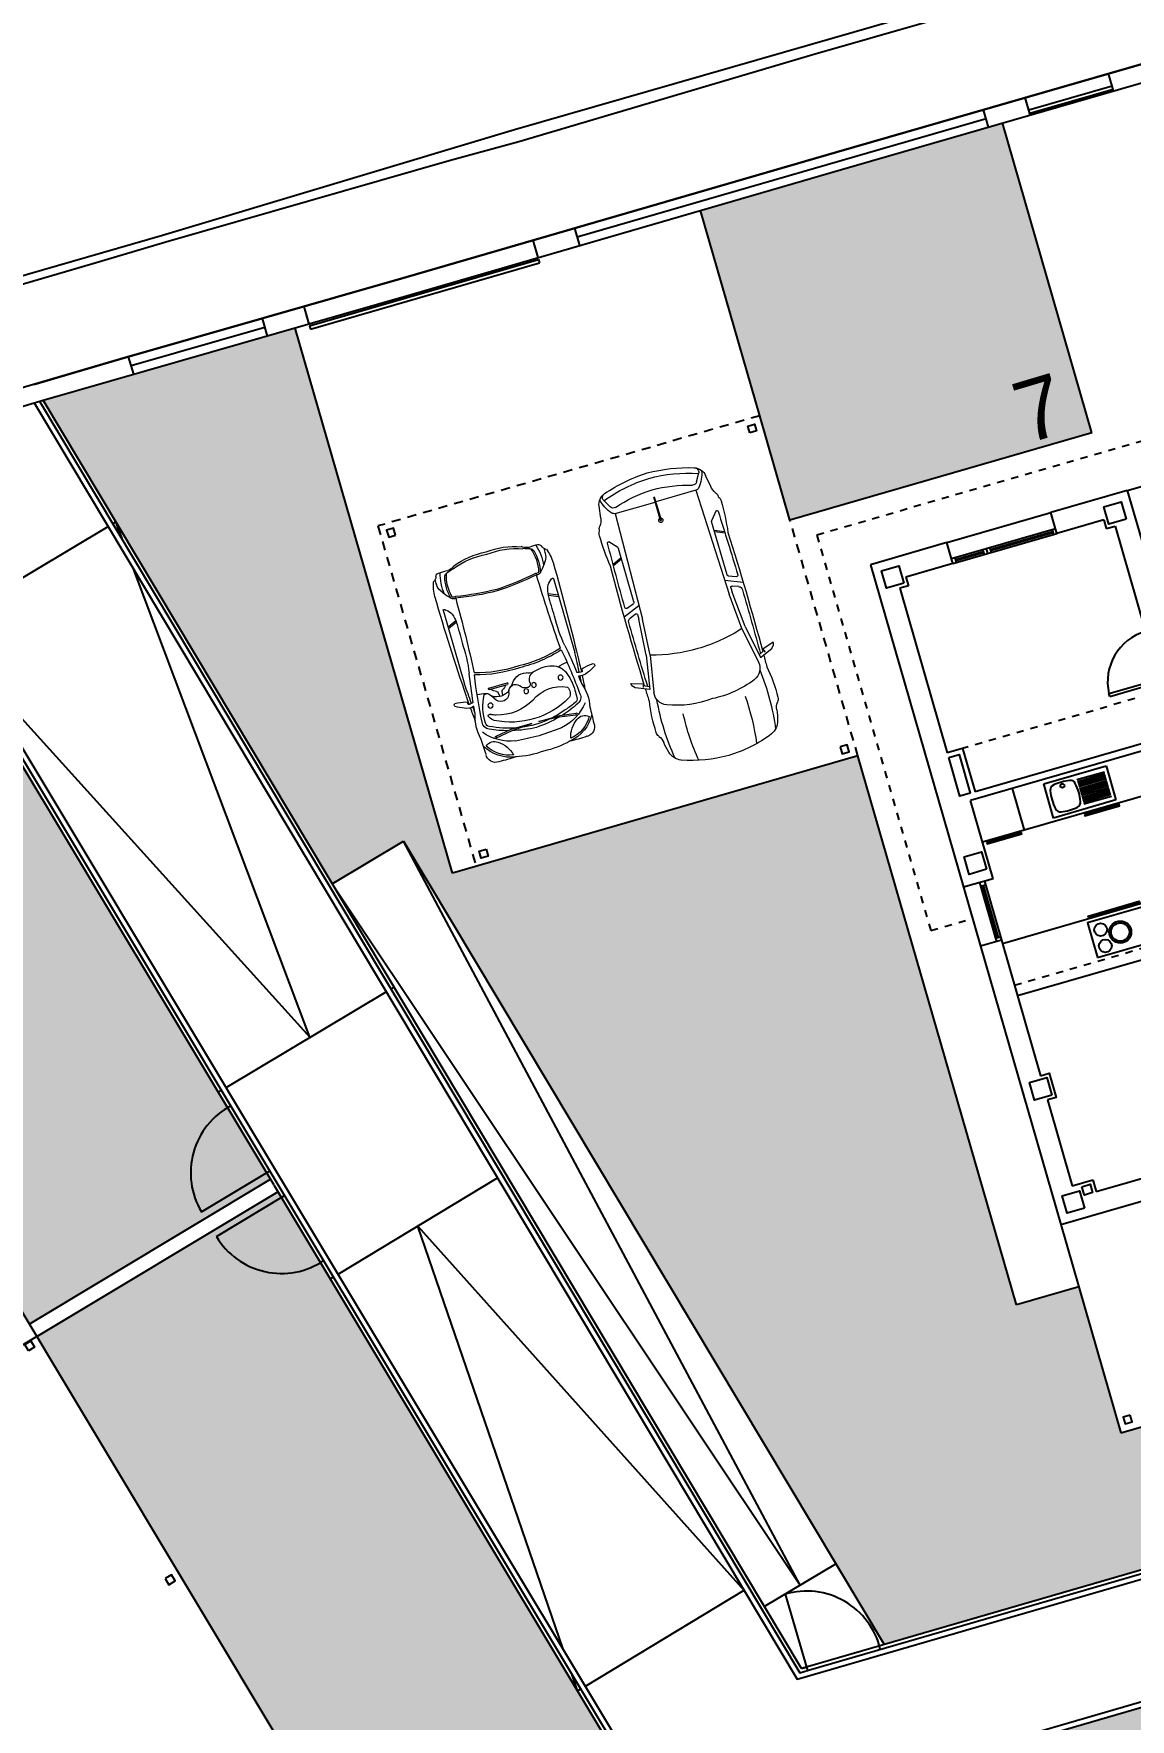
# Model space of a CAD drawing. Header units: millimetres. Extents: x 441061 to 442903, y 4515148 to 4515613.
# Drawn here: x 441611.42 to 441626.6, y 4515569.88 to 4515593.2 of the extents above; entities that cross this region are included whole.
import ezdxf
from ezdxf.enums import TextEntityAlignment as Align

# ---------------------------------------------------------------- set-up
doc = ezdxf.new("R2010")
doc.units = ezdxf.units.MM
doc.linetypes.add('RAYITAS', pattern=[0.375, 0.25, -0.125])
doc.layers.add('01_cesped', color=7, linetype='Continuous', true_color=0x659a66)
for name, color, linetype in [('01_mono BAJA', 2, 'Continuous'), ('01_piscinas', 254, 'Continuous'), ('01_proyección', 4, 'RAYITAS')]:
    doc.layers.add(name, color=color, linetype=linetype)
doc.layers.add('01_muebles_B', color=254, linetype='Continuous', lineweight=5)
doc.styles.add('Estilo1', font='swissel.ttf')

# ---------------------------------------------------------------- blocks, each defined once
blk = doc.blocks.new('A$C6A825EFA')
at = {"layer": '01_mono BAJA', "color": 254}
for p, q in [((1.1, 12.5, 0), (0, 12.5, 0)), ((0, 12.5, 0), (0, 7.855, 0)), ((1.1, 12.2, 0), (1.1, 12.5, 0)), ((1.1, 12.5, 0), (2.6, 12.5, 0)), ((3.7, 12.5, 0), (2.6, 12.5, 0)), ((2.6, 12.2, 0), (2.6, 12.5, 0)), ((3.7, 12.5, 0), (3.7, 11.4, 0)), ((3.7, 12.5, 0), (5.2, 12.5, 0)), ((1.1, 12.2, 0), (0.425, 12.2, 0)), ((0.425, 12.2), (0.425, 12.075)), ((1.1, 12.27, 0), (2.6, 12.27, 0)), ((1.1, 12.2, 0), (2.6, 12.2, 0)), ((1.15, 12.27, 0), (1.15, 12.2, 0)), ((1.15, 12.242, 0), (1.55, 12.242, 0)), ((1.15, 12.228, 0), (1.55, 12.228, 0)), ((1.55, 12.27, 0), (1.55, 12.2, 0)), ((1.6, 12.27, 0), (1.6, 12.2, 0)), ((1.65, 12.27, 0), (1.65, 12.2, 0)), ((1.65, 12.242, 0), (2.55, 12.242, 0)), ((1.65, 12.228, 0), (2.55, 12.228, 0)), ((2.55, 12.27, 0), (2.55, 12.2, 0)), ((3.275, 12.2, 0), (2.6, 12.2, 0)), ((3.275, 12.2), (3.275, 12.075)), ((0.3, 12.075, 0), (0.3, 9.705, 0)), ((0.425, 12.075), (0.3, 12.075)), ((3.275, 12.075), (3.4, 12.075)), ((3.4, 12.075, 0), (3.4, 10.606, 0)), ((2.676, 9.831, 0), (2.676, 9.872, 0)), ((2.676, 9.872, 0), (3.4, 9.872, 0)), ((2.676, 9.831, 0), (3.5, 9.831, 0)), ((0.52, 9.705, 0), (0.3, 9.705, 0)), ((0.52, 9.705, 0), (0.52, 9.08, 0)), ((3.4, 8.98, 0), (0.425, 8.98, 0)), ((0.425, 7.855, 0), (0.425, 8.98, 0)), ((3.4, 9.08, 0), (0.52, 9.08, 0)), ((1.025, 8.98, 0), (1.025, 8.38, 0)), ((1.462, 8.43, 0), (1.462, 8.92, 0)), ((1.462, 8.92, 0), (2.362, 8.92, 0)), ((2.362, 8.92, 0), (2.362, 8.43, 0)), ((1.921, 8.85, 0), (2.317, 8.85, 0)), ((1.921, 8.825, 0), (2.317, 8.825, 0)), ((1.921, 8.8, 0), (2.317, 8.8, 0)), ((1.921, 8.775, 0), (2.317, 8.775, 0)), ((1.921, 8.75, 0), (2.317, 8.75, 0)), ((1.921, 8.725, 0), (2.317, 8.725, 0)), ((1.921, 8.7, 0), (2.317, 8.7, 0)), ((1.921, 8.675, 0), (2.317, 8.675, 0)), ((1.921, 8.65, 0), (2.317, 8.65, 0)), ((2.362, 8.43, 0), (1.462, 8.43, 0)), ((1.921, 8.625, 0), (2.317, 8.625, 0)), ((1.921, 8.6, 0), (2.317, 8.6, 0)), ((1.921, 8.575, 0), (2.317, 8.575, 0)), ((1.921, 8.55, 0), (2.317, 8.55, 0)), ((1.921, 8.525, 0), (2.317, 8.525, 0)), ((1.921, 8.5, 0), (2.317, 8.5, 0)), ((3.4, 8.38, 0), (0.425, 8.38, 0)), ((0.425, 7.855, 0), (0, 7.855, 0)), ((0, 7.855, 0), (0, 7.005, 0)), ((0.23, 7.855, 0), (0.23, 7.005, 0)), ((0.23, 7.805, 0), (0.3, 7.805, 0)), ((0.258, 7.055, 0), (0.258, 7.805, 0)), ((0.272, 7.055, 0), (0.272, 7.805, 0)), ((0.3, 7.855, 0), (0.3, 7.005, 0)), ((0.3, 7.005, 0), (0, 7.005, 0)), ((0, 7.005, 0), (0, 3, 0)), ((0.23, 7.055, 0), (0.3, 7.055, 0)), ((0.3, 7.005, 0), (0.3, 5.055, 0)), ((3.4, 6.955, 0), (0.3, 6.955, 0)), ((3.4, 6.205, 0), (0.3, 6.205, 0)), ((0.3, 4.705, 0), (0.3, 3.47, 0)), ((0.3, 3.47, 0), (0.595, 3.47, 0)), ((0.595, 3.47, 0), (0.595, 3.3, 0)), ((0.595, 3.3, 0), (1.6, 3.3, 0)), ((0, 3, 0), (1.6, 3, 0)), ((0, 3), (0, 0, 0)), ((7.75, 0, 0), (7.75, 3, 0)), ((0, 0, 0), (15.7, 0, 0))]:
    blk.add_line(p, q, dxfattribs=at)
for points in [[(0.375, 12.125), (0.125, 12.125), (0.125, 12.375), (0.375, 12.375), (0.375, 12.125)], [(3.575, 12.125), (3.325, 12.125), (3.325, 12.375), (3.575, 12.375), (3.575, 12.125)], [(0.375, 8.005), (0.125, 8.005), (0.125, 8.255), (0.375, 8.255), (0.375, 8.005)], [(0.375, 4.755), (0.125, 4.755), (0.125, 5.005), (0.375, 5.005), (0.375, 4.755)], [(0.375, 3.125), (0.125, 3.125), (0.125, 3.375), (0.375, 3.375), (0.375, 3.125)], [(3.965, 0.2), (3.865, 0.2), (3.865, 0.1), (3.965, 0.1)]]:
    blk.add_lwpolyline(points, close=True, dxfattribs=at)
at = {"layer": '01_mono BAJA', "color": 254, "elevation": 0}
for points in [[(0.3, 9.635), (0.45, 9.635), (0.45, 9.08), (0.3, 9.08)], [(0.478, 8.36), (0.478, 8.34), (0.978, 8.34), (0.978, 8.36)], [(1.887, 8.36), (1.887, 8.34), (2.387, 8.34), (2.387, 8.36)], [(1.513, 6.408), (2.313, 6.408), (2.312, 6.908), (1.512, 6.908)], [(2.28, 6.975), (1.545, 6.975), (1.545, 6.995), (2.28, 6.995)], [(0.425, 3.42), (0.545, 3.42), (0.545, 3.3), (0.425, 3.3)], [(0.19, 0.2), (0.09, 0.2), (0.09, 0.1), (0.19, 0.1)], [(7.64, 0.2), (7.74, 0.2), (7.74, 0.1), (7.64, 0.1)]]:
    blk.add_lwpolyline(points, close=True, dxfattribs=at)
blk.add_lwpolyline([(0.3, 5.055), (0.425, 5.055), (0.425, 4.705), (0.3, 4.705)], dxfattribs=at)
at = {"layer": '01_mono BAJA', "color": 254}
for centre, radius in [((1.704, 8.825, 0), 0.0275), ((1.66, 6.765, 0), 0.089), ((1.912, 6.658, 0), 0.152), ((1.912, 6.658, 0), 0.127), ((1.66, 6.531, 0), 0.089)]:
    blk.add_circle(centre, radius, dxfattribs=at)
for centre, radius, start, end in [((3.4, 9.831, 0), 0.725, 90, 176.7242), ((1.598, 8.794, 0), 0.075, 99.0787, 169.8852), ((1.704, 8.127, 0), 0.75, 80.9213, 99.0787), ((1.811, 8.794, 0), 0.075, 10.1148, 80.9213), ((2.262, 8.675, 0), 0.75, 169.8852, 190.1148), ((1.146, 8.675, 0), 0.75, 349.8852, 10.1148), ((1.598, 8.557, 0), 0.075, 190.1148, 260.9213), ((1.704, 9.223, 0), 0.75, 260.9213, 279.0787), ((1.811, 8.557, 0), 0.075, 279.0787, 349.8852)]:
    blk.add_arc(centre, radius, start, end, dxfattribs=at)
at = {"layer": '01_proyección', "color": 120, "ltscale": 0.25}
for p, q in [((3.4, 9.705, 0), (0.52, 9.705, 0)), ((3.4, 6.355, 0), (0.3, 6.355, 0))]:
    blk.add_line(p, q, dxfattribs=at)
at = {"layer": '01_proyección', "color": 120, "ltscale": 0.25, "elevation": 0}
blk.add_lwpolyline([(15.7, 7.405), (16.3, 7.405), (16.3, 13.1), (-0.6, 13.1), (-0.6, 7.405), (0, 7.405)], dxfattribs=at)
blk = doc.blocks.new('A$C0D711DC8')
at = {"layer": '01_muebles_B', "color": 254}
for p, q in [((10.733, 9.894), (9.764, 9.894)), ((10.493, 9.894), (10.545, 9.776)), ((10.515, 9.894), (10.567, 9.778)), ((9.004, 9.693), (9.038, 9.48)), ((9.056, 9.495), (9.026, 9.699)), ((9.038, 9.48), (9.054, 9.218)), ((9.056, 9.218), (9.056, 9.495)), ((9.038, 8.865), (9.054, 9.127)), ((9.054, 9.218), (9.056, 9.218)), ((9.054, 9.127), (9.056, 9.127)), ((9.056, 9.127), (9.056, 8.851)), ((9.614, 8.734), (9.614, 8.97)), ((9.634, 8.734), (9.634, 8.97)), ((9.004, 8.652), (9.038, 8.865)), ((9.056, 8.851), (9.026, 8.647)), ((9.546, 8.827), (9.494, 8.834)), ((9.546, 8.878), (9.495, 8.871)), ((10.493, 8.452), (10.545, 8.569)), ((10.515, 8.452), (10.567, 8.567)), ((10.733, 8.452), (9.764, 8.452))]:
    blk.add_line(p, q, dxfattribs=at)
for centre, radius in [((9.014, 9.701), 0.0121), ((9.51, 9.635), 0.0319), ((9.466, 9.173), 0.0297), ((9.514, 9.288), 0.0297), ((9.417, 8.691), 0.0319), ((9.014, 8.645), 0.0121)]:
    blk.add_circle(centre, radius, dxfattribs=at)
for centre, radius, start, end in [((9.619, 9.904), 0.16, 152.3452, 197.1649), ((10.167, 9.714), 0.738, 149.7434, 158.9846), ((9.544, 10.069), 0.023, 23.336, 131.4157), ((8.51, 10.147), 1.058, 348.7131, 356.2571), ((8.829, 9.758), 0.121, 83.4929, 184.381), ((9.185, 9.462), 0.48, 118.4979, 171.6974), ((9.142, 9.497), 0.403, 119.7279, 173.0139), ((9.122, 5.315), 4.571, 90.9016, 93.5003), ((9.503, 9.367), 0.611, 128.6532, 169.9617), ((8.847, 9.764), 0.126, 322.6544, 41.1658), ((9.178, 9.352), 0.549, 69.8978, 103.4423), ((10.509, 9.106), 1.518, 154.798, 163.8884), ((9.226, 9.718), 0.0964, 77.7254, 158.9302), ((9.211, 9.707), 0.057, 88.7397, 167.4182), ((9.265, 9.038), 0.727, 86.5634, 94.2004), ((8.819, 3.701), 6.126, 80.3818, 85.9978), ((9.94, 2.874), 7.047, 93.9115, 95.3212), ((9.306, 9.064), 0.701, 67.8757, 89.7559), ((8.751, 3.271), 6.625, 83.7996, 84.6711), ((10.975, -10.424), 20.353, 94.2603, 94.5093), ((9.518, 9.909), 0.0131, 69.95, 178.3297), ((9.777, 9.927), 0.273, 183.7214, 196.1025), ((9.94, 2.874), 7.047, 92.7044, 93.5361), ((10.975, -10.424), 20.353, 93.4112, 94.1277), ((8.751, 3.271), 6.625, 80.1778, 83.3742), ((9.525, 9.945), 0.0232, 265.4824, 347.7447), ((10.995, -17.873), 27.82, 90.1403, 92.8584), ((9.165, 9.803), 0.511, 341.8582, 355.871), ((10.175, 11.66), 1.884, 261.0449, 273.0528), ((10.459, 15.409), 5.634, 268.1287, 270.8789), ((10.529, 10.11), 0.334, 272.7892, 291.8342), ((10.573, 9.974), 0.192, 294.6989, 323.0283), ((10.691, 9.894), 0.0501, 315.174, 347.3096), ((10.732, 9.885), 0.00831, 343.0311, 79.2932), ((11.29, 9.332), 0.611, 121.0895, 136.7388), ((10.991, 9.25), 0.526, 73.7001, 105.481), ((10.991, 9.25), 0.505, 69.1925, 104.8598), ((11.01, 9.2), 0.627, 72.4585, 97.9913), ((10.906, 9.364), 0.584, 69.532, 87.9675), ((11.059, 9.742), 0.141, 86.8457, 126.696), ((11.101, 8.862), 1.022, 88.2888, 91.9327), ((11.185, 9.948), 0.0842, 206.7402, 257.6517), ((11.113, 9.698), 0.062, 14.8998, 65.8723), ((11.135, 9.81), 0.0644, 351.2386, 60.1485), ((10.241, 9.772), 0.959, 355.5054, 1.6982), ((10.942, 9.629), 2.236, 176.9311, 182.7066), ((8.653, 9.896), 0.361, 284.3027, 324.7225), ((10.25, 9.166), 1.218, 160.2257, 168.6391), ((9.975, 9.34), 0.903, 155.1761, 164.735), ((10.144, 9.165), 1.038, 151.121, 207.6483), ((9.314, 9.595), 0.107, 57.3841, 137.6524), ((8.958, 9.487), 0.459, 324.9496, 25.463), ((9.473, 9.516), 0.219, 7.735, 63.719), ((9.185, 9.47), 0.511, 343.3936, 8.525), ((11.471, 9.253), 1.7, 163.325, 182.6992), ((11.496, 9.248), 1.7, 163.325, 182.5468), ((12.246, 53.159), 43.488, 266.8642, 267.4858), ((12.021, 70.959), 61.269, 268.42618, 268.89057), ((14.417, 9.048), 3.64, 169.6671, 178.0415), ((14.417, 9.048), 3.62, 169.6671, 178.0415), ((10.894, 9.715), 0.0607, 143.7564, 193.2967), ((10.903, 9.711), 0.0495, 146.1855, 196.1005), ((11.473, 9.762), 0.303, 189.085, 205.7225), ((11.352, 9.713), 0.156, 186.0058, 219.1392), ((10.256, 9.278), 1.007, 354.015, 20.5105), ((10.287, 9.262), 1.007, 354.9224, 20.5105), ((9.808, 9.261), 1.13, 166.1566, 184.4621), ((17.649, 8.764), 8.777, 175.3636, 177.3327), ((10.509, 9.106), 1.518, 165.717, 177.48), ((10.25, 9.166), 1.218, 171.2453, 188.5682), ((9.808, 9.085), 1.13, 175.5379, 193.8434), ((17.649, 9.581), 8.777, 182.6673, 184.6364), ((10.509, 9.239), 1.518, 182.52, 194.283), ((9.904, 8.914), 0.65, 151.4841, 196.6746), ((9.552, 9.202), 0.047, 86.7847, 183.1724), ((9.6, 9.197), 0.0954, 178.5946, 241.3055), ((9.566, 9.362), 0.114, 263.9035, 340.5155), ((9.771, 9.295), 0.101, 164.9008, 216.3288), ((9.538, 9.188), 0.158, 330.3363, 17.3801), ((11.471, 9.093), 1.7, 177.3008, 196.675), ((11.496, 9.097), 1.7, 177.4532, 196.675), ((14.417, 9.297), 3.64, 181.9585, 190.3329), ((14.417, 9.297), 3.62, 181.9585, 190.3329), ((10.256, 9.068), 1.007, 339.4895, 5.985), ((10.287, 9.084), 1.007, 339.4895, 5.0776), ((10.25, 9.166), 1.218, 191.3609, 207.4845), ((9.528, 8.859), 0.101, 101.4545, 181.9236), ((9.686, 8.849), 0.193, 142.3155, 213.2169), ((9.492, 9.055), 0.098, 279.5997, 343.5492), ((9.498, 9.044), 0.0889, 349.0142, 50.9794), ((9.665, 8.855), 0.106, 119.0162, 160.5033), ((9.424, 9.265), 0.296, 301.9645, 328.2937), ((9.624, 8.97), 0.0104, 0, 180), ((10.942, 8.716), 2.236, 177.2934, 183.0689), ((9.185, 8.884), 0.48, 188.3026, 241.5021), ((9.142, 8.849), 0.403, 186.9861, 240.2721), ((8.653, 8.449), 0.361, 35.2775, 75.6973), ((9.503, 8.978), 0.611, 190.0383, 231.3468), ((10.509, 9.239), 1.518, 196.1116, 205.202), ((9.507, 8.785), 0.232, 194.2372, 212.2618), ((9.525, 8.854), 0.0985, 178.6673, 249.1293), ((9.426, 8.595), 0.178, 39.093, 68.893), ((9.543, 8.902), 0.0241, 275.7304, 333.0283), ((9.543, 8.803), 0.0241, 26.9717, 84.2696), ((9.665, 8.849), 0.106, 199.4967, 240.9838), ((9.532, 8.677), 0.0451, 325.113, 43.0643), ((9.624, 8.734), 0.0104, 180, 0), ((11.473, 8.583), 0.303, 154.2775, 170.915), ((11.352, 8.632), 0.156, 140.8608, 173.9942), ((8.829, 8.587), 0.121, 175.619, 276.5071), ((8.847, 8.581), 0.126, 318.8342, 37.3456), ((9.226, 8.628), 0.0964, 201.0698, 282.2746), ((9.215, 8.619), 0.0486, 198.7488, 279.3616), ((9.25, 9.243), 0.672, 267.6901, 298.2478), ((9.346, 8.77), 0.149, 215.4424, 244.8998), ((8.819, 14.644), 6.126, 274.0022, 279.6182), ((9.299, 8.649), 0.0212, 220.8304, 310.3789), ((9.285, 8.645), 0.0299, 337.3586, 32.1758), ((8.751, 15.074), 6.625, 275.3289, 276.2004), ((9.619, 8.441), 0.16, 162.8351, 207.6548), ((9.777, 8.418), 0.273, 163.8975, 176.2786), ((8.751, 15.074), 6.625, 276.6258, 279.8222), ((9.161, 8.546), 0.436, 2.9924, 17.9381), ((12.246, -34.814), 43.488, 92.5142, 93.1358), ((10.175, 6.685), 1.884, 86.9472, 98.9551), ((10.459, 2.936), 5.634, 89.1211, 91.8713), ((12.021, -52.613), 61.269, 91.10943, 91.57382), ((10.529, 8.236), 0.334, 68.1658, 87.2108), ((10.573, 8.372), 0.192, 36.9717, 65.3011), ((10.691, 8.451), 0.0501, 12.6904, 44.826), ((10.894, 8.63), 0.0607, 166.7033, 216.2436), ((11.29, 9.013), 0.611, 223.2612, 238.9105), ((10.991, 9.095), 0.526, 254.519, 286.2999), ((10.903, 8.634), 0.0495, 163.8995, 213.8145), ((10.991, 9.095), 0.505, 255.1402, 290.8075), ((11.01, 9.145), 0.627, 262.0087, 287.5415), ((11.059, 8.603), 0.141, 233.304, 273.1543), ((11.113, 8.647), 0.062, 294.1277, 345.1002), ((11.135, 8.535), 0.0644, 299.8515, 8.7614), ((10.241, 8.573), 0.959, 358.3018, 4.4946), ((9.122, 13.031), 4.571, 266.4997, 269.0984), ((9.178, 8.993), 0.549, 256.5577, 290.1022), ((9.94, 15.472), 7.047, 264.6788, 266.0885), ((10.975, 28.769), 20.353, 265.4907, 265.7397), ((10.167, 8.631), 0.738, 201.0154, 210.2566), ((9.518, 8.436), 0.0131, 181.6703, 290.05), ((9.94, 15.472), 7.047, 266.4639, 267.2956), ((10.975, 28.769), 20.353, 265.8723, 266.5888), ((9.525, 8.401), 0.0232, 12.2553, 94.5176), ((8.51, 8.199), 1.058, 3.7429, 11.2869), ((10.995, 36.219), 27.82, 267.1416, 269.8597), ((10.732, 8.46), 0.00831, 280.7068, 16.9689), ((10.906, 8.982), 0.584, 272.0325, 290.468), ((11.101, 9.484), 1.022, 268.0673, 271.7112), ((11.185, 8.397), 0.0842, 102.3483, 153.2598), ((9.544, 8.277), 0.023, 228.5843, 336.664)]:
    blk.add_arc(centre, radius, start, end, dxfattribs=at)
blk = doc.blocks.new('A$C392252A0')
at = {"layer": '01_muebles_B', "color": 254}
for p, q in [((10.715, 8.129), (10.705, 8.127)), ((10.705, 8.127), (10.752, 7.979)), ((10.738, 8.124), (10.715, 8.129)), ((10.775, 8.091), (10.738, 8.124)), ((10.846, 7.92), (10.775, 8.091)), ((8.605, 7.917), (8.455, 7.893)), ((9.019, 7.811), (8.92, 7.9)), ((9.201, 7.926), (9.149, 7.807)), ((9.219, 7.928), (9.166, 7.807)), ((9.784, 7.911), (9.748, 7.818)), ((9.876, 7.976), (9.791, 7.758)), ((9.913, 7.908), (9.882, 7.828)), ((10.418, 7.844), (10.846, 7.92)), ((10.43, 7.798), (10.894, 7.881)), ((10.752, 7.979), (10.798, 7.995)), ((10.773, 7.987), (10.809, 7.914)), ((8.499, 7.763), (8.397, 7.82)), ((8.599, 7.726), (9.971, 7.763)), ((8.599, 7.725), (8.599, 7.201)), ((9.731, 7.807), (9.031, 7.807)), ((9.898, 7.807), (9.958, 7.808)), ((10.418, 7.844), (9.958, 7.808)), ((10.43, 7.798), (9.971, 7.763)), ((8.839, 7.203), (8.537, 7.2)), ((8.537, 7.2), (8.537, 7.193)), ((8.839, 7.19), (8.537, 7.193)), ((8.599, 6.669), (8.599, 7.193)), ((8.499, 6.631), (8.397, 6.573)), ((8.599, 6.668), (9.971, 6.631)), ((9.019, 6.582), (8.92, 6.494)), ((9.731, 6.587), (9.031, 6.587)), ((9.201, 6.468), (9.149, 6.587)), ((9.219, 6.466), (9.166, 6.587)), ((9.784, 6.482), (9.748, 6.576)), ((9.876, 6.418), (9.791, 6.636)), ((9.898, 6.587), (9.958, 6.585)), ((10.418, 6.55), (9.958, 6.585)), ((10.43, 6.596), (9.971, 6.631)), ((10.43, 6.596), (10.894, 6.512)), ((8.605, 6.476), (8.455, 6.5)), ((9.913, 6.486), (9.882, 6.565)), ((10.418, 6.55), (10.846, 6.473)), ((10.705, 6.267), (10.752, 6.414)), ((10.752, 6.414), (10.798, 6.398)), ((10.773, 6.407), (10.809, 6.48)), ((10.846, 6.473), (10.775, 6.303)), ((10.715, 6.265), (10.705, 6.267)), ((10.738, 6.27), (10.715, 6.265)), ((10.775, 6.303), (10.738, 6.27))]:
    blk.add_line(p, q, dxfattribs=at)
for centre, radius, start, end in [((8.474, 7.733), 0.162, 96.7804, 161.7197), ((8.295, 7.436), 0.435, 49.0196, 78.8841), ((8.586, 8.093), 0.177, 275.9895, 308.6871), ((8.751, 7.888), 0.086, 87.4739, 128.6871), ((8.808, 7.907), 0.086, 87.4739, 128.6871), ((8.809, 4.809), 3.183, 82.5975, 89.9397), ((8.929, 7.908), 0.0124, 91.7937, 220.4777), ((10.022, -29.576), 37.513, 90.3882, 91.6701), ((10.099, -28.508), 36.485, 88.9288, 91.3819), ((9.768, 7.918), 0.0177, 338.7209, 90.3882), ((9.963, 7.889), 0.0531, 90.2143, 158.7209), ((10.099, -28.508), 36.45, 88.8997, 90.2143), ((10.099, -28.508), 36.485, 88.6181, 88.8592), ((10.925, 7.707), 0.177, 21.0532, 100.1701), ((11.3, 6.178), 1.816, 87.2886, 100.1742), ((11.313, 4.914), 2.974, 81.2806, 96.1737), ((11.389, 7.907), 0.086, 51.3129, 92.5261), ((11.554, 8.112), 0.177, 231.3129, 264.0105), ((11.467, 7.285), 0.654, 72.0531, 84.0105), ((11.619, 7.711), 0.203, 22.7994, 75.9629), ((10.216, 7.155), 1.997, 161.6598, 178.7983), ((10.242, 7.158), 1.952, 160.298, 178.865), ((8.375, 7.769), 0.0561, 66.6468, 164.8738), ((10.276, 7.152), 1.836, 162.6109, 178.6018), ((8.473, 7.717), 0.0531, 342.7058, 60.706), ((8.545, 7.725), 0.0531, 0, 49.0196), ((9.031, 7.824), 0.0177, 228.3547, 270), ((9.731, 7.824), 0.0177, 270, 338.7209), ((9.897, 7.823), 0.0159, 158.7209, 271.5074), ((8.43, 7.197), 2.089, 0, 16.7318), ((9.874, 7.302), 1.304, 355.3559, 21.0532), ((10.262, 7.197), 1.654, 0, 21.006), ((11.437, 4.633), 2.974, 81.5863, 93.456), ((8.839, 7.197), 0.0267, 193.7603, 166.2397), ((10.216, 7.239), 1.997, 181.2017, 198.3402), ((10.242, 7.236), 1.952, 181.135, 199.702), ((10.276, 7.242), 1.836, 181.3982, 197.3891), ((8.839, 7.197), 0.00662, 270, 90), ((8.43, 7.197), 2.089, 343.2682, 0), ((9.874, 7.091), 1.304, 338.9468, 4.6441), ((10.262, 7.197), 1.654, 338.994, 0), ((11.437, 9.761), 2.974, 266.544, 278.4137), ((8.474, 6.661), 0.162, 198.2803, 263.2196), ((8.375, 6.625), 0.0561, 195.1262, 293.3532), ((8.295, 6.957), 0.435, 281.1159, 310.9804), ((8.473, 6.677), 0.0531, 299.294, 17.2942), ((8.545, 6.669), 0.0531, 310.9804, 0), ((9.031, 6.569), 0.0177, 90, 131.6453), ((9.731, 6.569), 0.0177, 21.2791, 90), ((9.897, 6.571), 0.0159, 88.4926, 201.2791), ((10.925, 6.686), 0.177, 259.8299, 338.9468), ((11.619, 6.682), 0.203, 284.0371, 337.2006), ((8.586, 6.3), 0.177, 51.3129, 84.0105), ((8.751, 6.506), 0.086, 231.3129, 272.5261), ((8.808, 6.487), 0.086, 231.3129, 272.5261), ((8.809, 9.584), 3.183, 270.0603, 277.4025), ((8.929, 6.486), 0.0124, 139.5223, 268.2063), ((10.022, 43.97), 37.513, 268.3299, 269.6118), ((10.099, 42.902), 36.485, 268.6181, 271.0712), ((9.768, 6.476), 0.0177, 269.6118, 21.2791), ((9.963, 6.505), 0.0531, 201.2791, 269.7857), ((10.099, 42.902), 36.45, 269.7857, 271.1003), ((10.099, 42.902), 36.485, 271.1408, 271.3819), ((11.3, 8.215), 1.816, 259.8258, 272.7114), ((11.313, 9.479), 2.974, 263.8263, 278.7194), ((11.389, 6.487), 0.086, 267.4739, 308.6871), ((11.554, 6.282), 0.177, 95.9895, 128.6871), ((11.467, 7.108), 0.654, 275.9895, 287.9469)]:
    blk.add_arc(centre, radius, start, end, dxfattribs=at)

msp = doc.modelspace()

# ---------------------------------------------------------------- hatches: boundary and pattern name
at = {"layer": '01_cesped', "true_color": 0xc1d7c2}
h = msp.add_hatch(color=9, dxfattribs=at)
h.dxf.hatch_style = 1
h.paths.add_polyline_path([(441620.651, 4515590.751), (441624.831, 4515591.958), (441626.068, 4515587.672), (441621.889, 4515586.465)])
h = msp.add_hatch(color=9, dxfattribs=at)
h.dxf.hatch_style = 1
h.paths.add_polyline_path([(441611.553, 4515588.126), (441615.037, 4515589.132), (441617.217, 4515581.582), (441622.83, 4515583.203), (441625.023, 4515575.608), (441625.887, 4515575.858), (441626.47, 4515573.84), (441633.892, 4515575.983), (441634.419, 4515574.158), (441632.739, 4515573.673), (441628.737, 4515572.518), (441624.519, 4515571.295), (441623.191, 4515570.909), (441616.543, 4515582.025), (441615.555, 4515581.434)])
h = msp.add_hatch(color=9, dxfattribs=at)
h.dxf.hatch_style = 1
h.paths.add_polyline_path([(441600.477, 4515584.889), (441608.729, 4515587.292), (441614.7, 4515577.346), (441611.363, 4515575.343), (441607.374, 4515581.987), (441605.573, 4515580.906), (441605.11, 4515581.678), (441603.122, 4515580.484)])
h = msp.add_hatch(color=9, dxfattribs=at)
h.dxf.hatch_style = 1
h.paths.add_polyline_path([(441611.466, 4515575.172), (441614.803, 4515577.175), (441616.479, 4515574.384), (441618.379, 4515571.219), (441619.634, 4515569.129), (441621.942, 4515565.284), (441617.904, 4515562.859), (441610.028, 4515558.131), (441607.341, 4515562.605), (441614.118, 4515566.674), (441613.655, 4515567.446), (441615.456, 4515568.527)])
h = msp.add_hatch(color=9, dxfattribs=at)
h.dxf.hatch_style = 1
h.paths.add_polyline_path([(441629.065, 4515570.712), (441623.079, 4515568.976), (441630.481, 4515556.648), (441635.355, 4515559.347)])

# ---------------------------------------------------------------- linework, layer by layer
at = {"layer": '01_piscinas'}
for p, q in [((441622.532, 4515591.558), (441628.988, 4515593.421)), ((441622.602, 4515591.317), (441628.937, 4515593.146)), ((441626.367, 4515592.404), (441626.298, 4515592.645)), ((441625.193, 4515592.144), (441626.346, 4515592.476)), ((441625.207, 4515592.096), (441626.36, 4515592.428)), ((441624.638, 4515591.905), (441624.568, 4515592.145)), ((441625.214, 4515592.072), (441625.145, 4515592.312)), ((441618.943, 4515590.386, 74.473), (441624.603, 4515592.025)), ((441626.068, 4515587.672), (441624.83, 4515591.961)), ((441616.579, 4515589.83), (441622.532, 4515591.558)), ((441616.649, 4515589.589), (441622.602, 4515591.317)), ((441621.471, 4515587.91), (441620.651, 4515590.751)), ((441618.908, 4515590.506, 148.947), (441618.978, 4515590.265)), ((441618.332, 4515590.338, 148.947), (441618.401, 4515590.098)), ((441615.239, 4515589.156, 75.689), (441618.408, 4515590.074, 74.473)), ((441615.252, 4515589.108, 75.689), (441618.422, 4515590.026, 74.473)), ((441618.408, 4515590.074, 74.473), (441618.422, 4515590.026, 74.473)), ((441612.616, 4515588.692), (441616.579, 4515589.83)), ((441611.553, 4515588.126), (441616.649, 4515589.589)), ((441615.161, 4515589.422, 151.304), (441615.232, 4515589.178)), ((441612.772, 4515588.607, -9.8), (441614.62, 4515589.134, 71.914)), ((441614.585, 4515589.257, 152.333), (441614.656, 4515589.011)), ((441617.217, 4515581.582), (441615.04, 4515589.123)), ((441615.239, 4515589.156, 75.652), (441615.252, 4515589.108, 75.652)), ((441611.424, 4515588.342), (441612.616, 4515588.692)), ((441612.807, 4515588.487), (441612.737, 4515588.727)), ((441608.729, 4515587.292), (441611.553, 4515588.126)), ((441622.048, 4515570.578), (441611.553, 4515588.126)), ((441621.889, 4515586.465), (441621.471, 4515587.91)), ((441626.068, 4515587.672), (441621.889, 4515586.465)), ((441614.749, 4515577.265), (441608.729, 4515587.292)), ((441610.225, 4515585.046), (441612.454, 4515586.379)), ((441612.518, 4515586.418), (441612.56, 4515586.442)), ((441622.83, 4515583.203), (441617.217, 4515581.582)), ((441625.023, 4515575.608), (441622.83, 4515583.203)), ((441615.555, 4515581.434), (441616.543, 4515582.025)), ((441622.029, 4515571.731), (441616.543, 4515582.025)), ((441615.555, 4515581.434), (441622.029, 4515571.731)), ((441616.368, 4515579.981), (441616.409, 4515580.006)), ((441614.086, 4515578.616), (441616.303, 4515579.942)), ((441613.979, 4515578.552), (441614.021, 4515578.578)), ((441622.964, 4515569.021, 0), (441654.375, 4515578.127, 0)), ((441613.746, 4515576.896), (441614.69, 4515577.463)), ((441611.363, 4515575.343, 0), (441614.7, 4515577.346, 0)), ((441614.752, 4515577.261), (441614.749, 4515577.265)), ((441614.752, 4515577.261), (441622.007, 4515565.177)), ((441615.635, 4515576.036), (441617.844, 4515577.367)), ((441611.466, 4515575.171, 0), (441614.803, 4515577.175, 0)), ((441613.952, 4515576.553), (441614.896, 4515577.12)), ((441618.751, 4515570.845), (441616.738, 4515576.7)), ((441616.738, 4515576.7), (441621.255, 4515571.658)), ((441615.526, 4515575.97), (441615.571, 4515575.997)), ((441625.887, 4515575.858), (441625.023, 4515575.608)), ((441628.097, 4515572.333), (441622.13, 4515570.601)), ((441621.534, 4515571.436), (441622.523, 4515572.027)), ((441619.058, 4515570.334), (441621.257, 4515571.66)), ((441621.822, 4515571.606), (441622.134, 4515570.551)), ((441623.079, 4515568.976, 0), (441629.065, 4515570.712, 0)), ((441618.949, 4515570.269), (441618.869, 4515570.504)), ((441622.13, 4515570.601), (441622.048, 4515570.578)), ((441622.048, 4515570.578), (441622.13, 4515570.601)), ((441618.949, 4515570.269), (441618.994, 4515570.296))]:
    msp.add_line(p, q, dxfattribs=at)
for points in [[(441603.801, 4515549.779), (441599.134, 4515557.544), (441598.13, 4515559.312), (441594.981, 4515564.526), (441593.607, 4515566.784), (441590.974, 4515571.127), (441590.439, 4515572.017, -0.176696), (441588.938, 4515578.284, -0.199121), (441592.384, 4515583.998, -0.099014), (441595.171, 4515585.302), (441598.186, 4515586.126), (441606.32, 4515588.423), (441613.205, 4515590.407), (441618.079, 4515591.87), (441622.17, 4515593.045), (441632.565, 4515596.044), (441636.254, 4515597.09), (441638.934, 4515597.882), (441648.603, 4515600.747), (441655.704, 4515602.823), (441664.023, 4515605.222, -0.017052), (441675.047, 4515608.229, -0.020922)], [(441683.003, 4515608.135, 0.030707), (441672.534, 4515606.098, -0.006248), (441664.365, 4515603.749), (441655.881, 4515601.268), (441643.524, 4515597.617), (441639.531, 4515596.44), (441633.676, 4515594.775), (441622.532, 4515591.558), (441616.579, 4515589.83), (441612.616, 4515588.692), (441606.375, 4515586.863), (441601.419, 4515585.411), (441595.578, 4515583.788, 0.23097), (441591.122, 4515580.152, 0.210232), (441590.913, 4515574.521, 0.027042), (441591.522, 4515573.198), (441592.91, 4515570.904), (441594.783, 4515567.822), (441596.343, 4515565.185), (441601.081, 4515557.259), (441605.316, 4515550.219)], [(441611.505, 4515588.112), (441622.026, 4515570.52), (441622.146, 4515570.554), (441628.112, 4515572.286), (441634.613, 4515574.163), (441639.204, 4515575.488), (441645.113, 4515577.168), (441649.21, 4515578.376), (441649.647, 4515578.505), (441661.541, 4515582.019), (441664.614, 4515582.918), (441664.657, 4515582.931), (441669.836, 4515584.445, 0.005835), (441677.917, 4515586.766, -0.002257), (441678.502, 4515586.911, -0.002318), (441679.103, 4515587.055, -0.000234), (441679.119, 4515587.058, -0.000109), (441679.147, 4515587.065, -0.024811), (441685.671, 4515588.25, -0.026464), (441692.698, 4515588.839, -0.005162), (441694.074, 4515588.867, -0.022759), (441702.396, 4515588.573), (441707.423, 4515588.266), (441723.377, 4515587.295)], [(441611.431, 4515588.09), (441621.991, 4515570.432), (441622.166, 4515570.482), (441628.133, 4515572.214), (441634.633, 4515574.091), (441639.224, 4515575.416), (441645.134, 4515577.096), (441649.231, 4515578.304), (441649.668, 4515578.433), (441661.562, 4515581.947), (441664.635, 4515582.846), (441664.678, 4515582.859), (441669.857, 4515584.373, 0.005834), (441677.937, 4515586.693, -0.002251), (441678.52, 4515586.838, -0.002318), (441679.121, 4515586.982, -0.000235), (441679.136, 4515586.985, -0.000109), (441679.164, 4515586.992, -0.024812), (441685.681, 4515588.175, -0.026464), (441692.7, 4515588.764, -0.005162), (441694.075, 4515588.792, -0.022761), (441702.391, 4515588.498), (441707.418, 4515588.192), (441723.375, 4515587.22)]]:
    msp.add_lwpolyline(points, format="xyb", dxfattribs=at)
for points in [[(441632.623, 4515595.89), (441622.207, 4515592.903), (441618.136, 4515591.701), (441617.175, 4515591.435), (441613.253, 4515590.31), (441612.241, 4515590.014), (441606.39, 4515588.301), (441605.468, 4515587.998), (441602.28, 4515587.068)], [(441644.081, 4515528.511), (441636.564, 4515541.032), (441636.555, 4515541.046), (441629.312, 4515553.109), (441629.275, 4515553.172), (441622.026, 4515565.246), (441622.025, 4515565.246), (441614.793, 4515577.292), (441608.78, 4515587.307)], [(441644.145, 4515528.55), (441636.628, 4515541.07), (441636.619, 4515541.085), (441629.377, 4515553.148), (441629.339, 4515553.211), (441622.051, 4515565.349), (441622.051, 4515565.349), (441614.858, 4515577.33), (441608.854, 4515587.329)], [(441612.656, 4515586.188), (441612.56, 4515586.442)], [(441610.555, 4515584.496), (441615.247, 4515579.311), (441612.805, 4515585.793)], [(441616.543, 4515582.025), (441623.191, 4515570.909)]]:
    msp.add_lwpolyline(points, dxfattribs=at)
for points in [[(441621.332, 4515587.672), (441621.304, 4515587.768), (441621.4, 4515587.796), (441621.428, 4515587.7)], [(441616.432, 4515586.258), (441616.404, 4515586.354), (441616.308, 4515586.326), (441616.336, 4515586.23)], [(441622.586, 4515583.33), (441622.613, 4515583.234), (441622.709, 4515583.261), (441622.682, 4515583.357)], [(441617.686, 4515581.915), (441617.713, 4515581.819), (441617.617, 4515581.791), (441617.59, 4515581.887)]]:
    msp.add_lwpolyline(points, close=True, dxfattribs=at)
for centre, start, end in [((441614.646, 4515577.437), 118.1591, 210.9802), ((441614.852, 4515577.094), 210.9802, 303.8014), ((441622.12, 4515570.599), 13.7508, 106.4603)]:
    msp.add_arc(centre, 1.05, start, end, dxfattribs=at)
at = {"layer": '01_proyección', "color": 120, "linetype": 'RAYITAS', "ltscale": 0.5}
for p, q in [((441621.471, 4515587.91), (441616.187, 4515586.385)), ((441616.187, 4515586.385), (441617.546, 4515581.677)), ((441622.83, 4515583.203), (441621.889, 4515586.465))]:
    msp.add_line(p, q, dxfattribs=at)

# ---------------------------------------------------------------- block references
at = {"layer": '01_mono BAJA'}
for p, rotation in [((441626.47, 4515573.84, 0), 16.10213416119949), ((441615.455, 4515568.527, 0), 120.9802402704198)]:
    msp.add_blockref('A$C6A825EFA', p, dxfattribs=dict(at, rotation=rotation))
at = {"layer": '01_piscinas', "xscale": -1.1, "yscale": 1.1, "zscale": 1.1}
for name, p, rotation in [('A$C392252A0', (441625.012, 4515598.001), 106.1021342059969), ('A$C0D711DC8', (441611.433, 4515571.297), 286.1021342059968)]:
    msp.add_blockref(name, p, dxfattribs=dict(at, rotation=rotation))

# ---------------------------------------------------------------- texts
at = {"layer": '01_piscinas', "color": 251, "style": 'Estilo1'}
msp.add_text('7', height=0.849, rotation=16.5965, dxfattribs=at).set_placement((441625.464, 4515587.609), align=Align.CENTER)

doc.saveas('drawing.dxf')
